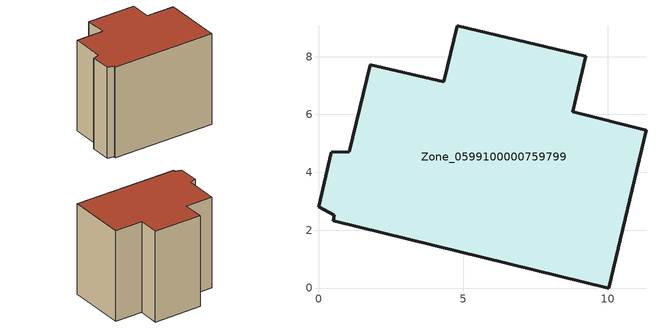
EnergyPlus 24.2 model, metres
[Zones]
Zone_0599100000759799
 floor ground (C_G): 4.79,9.06 9.23,8.01 8.78,6.09 11.32,5.45 10.03,0 0.5,2.32 0.55,2.52 0,2.81 0.44,4.69 1.06,4.72 1.78,7.72 4.33,7.13 z0
 wall outside (C_F): 1.06,4.72 0.44,4.69 0,2.81 0.55,2.52 0.5,2.32 10.03,0 11.32,5.45 8.78,6.09 9.23,8.01 4.79,9.06 4.33,7.13 1.78,7.72 1.06,4.72 z0:8.68
 roof outside (C_R): 4.79,9.06 4.33,7.13 1.78,7.72 1.06,4.72 0.44,4.69 0,2.81 0.55,2.52 0.5,2.32 10.03,0 11.32,5.45 8.78,6.09 9.23,8.01 z8.68
[BUILDING]
Pand.0599100000759799: North Axis=0; Terrain=City; Loads Convergence Tolerance Value=0.04; Temperature Convergence Tolerance Value=0.4; Solar Distribution=FullExterior; Maximum Number of Warmup Days=25; Minimum Number of Warmup Days=1
[Site:Location]
Rotterdam.The.Hague.AP_ZH_NLD Design_Conditions: Latitude=51.96; Longitude=4.45; Time Zone=1; Elevation=-4.5
[SITE:GROUNDTEMPERATURE:BUILDINGSURFACE]
18, 18, 18, 18, 18, 18, 18, 18, 18, 18, 18, 18
[MATERIAL] Thermal Absorptance=0.9; Solar Absorptance=0.7; Visible Absorptance=0.7
Name | Roughness | Thickness | Conductivity | Density | Specific Heat
G.TC.1992-2005 | MediumSmooth | 0.15 | 0.06 | 540 | 1210
F.TC.1992-2005 | Rough | 0.3 | 0.12 | 1920 | 840
R.TC.1992-2005 | MediumRough | 0.2 | 0.08 | 1500 | 1000
[CONSTRUCTION]
C_G: G.TC.1992-2005
C_F: F.TC.1992-2005
C_R: R.TC.1992-2005
[ZONE]
Zone_0599100000759799: Type=1; Multiplier=1; Ceiling Height=Autocalculate; Volume=Autocalculate; Floor Area=autocalculate; Part of Total Floor Area=Yes
[ZONEINFILTRATION:DESIGNFLOWRATE]
Infil_Zone_0599100000759799: Zone or ZoneList or Space or SpaceList=Zone_0599100000759799; Schedule=AlwaysOn; Design Flow Rate Calculation Method=Flow/Area; Flow Rate per Floor Area=0.0015; Constant Term Coefficient=1; Temperature Term Coefficient=0; Velocity Term Coefficient=0; Velocity Squared Term Coefficient=0
[HVACTEMPLATE:ZONE:IDEALLOADSAIRSYSTEM]
Zone_0599100000759799: Maximum Heating Supply Air Temperature=50; Minimum Cooling Supply Air Temperature=13; Maximum Heating Supply Air Humidity Ratio=0.0156; Minimum Cooling Supply Air Humidity Ratio=0.0077; Heating Limit=NoLimit; Cooling Limit=NoLimit; Dehumidification Control Type=ConstantSensibleHeatRatio; Cooling Sensible Heat Ratio=0.7; Dehumidification Setpoint=60; Humidification Control Type=None; Humidification Setpoint=30; Outdoor Air Method=None; Outdoor Air Flow Rate per Person=0.00944; Outdoor Air Flow Rate per Zone Floor Area=0; Outdoor Air Flow Rate per Zone=0; Demand Controlled Ventilation Type=None; Outdoor Air Economizer Type=NoEconomizer; Heat Recovery Type=None; Sensible Heat Recovery Effectiveness=0.7; Latent Heat Recovery Effectiveness=0.65
[ZONECONTROL:THERMOSTAT]
ThermostatControl_Zone_0599100000759799: Zone or ZoneList=Zone_0599100000759799; Control Type Schedule=DualSetpointControlType; Control 1=Thermostat_Zone_0599100000759799; Temperature Difference Between Cutout And Setpoint=0
[THERMOSTATSETPOINT:DUALSETPOINT]
Thermostat_Zone_0599100000759799: Heating Setpoint Temperature Schedule=HeatingSetpoint_Zone_0599100000759799; Cooling Setpoint Temperature Schedule=CoolingSetpoint_Zone_0599100000759799
[SCHEDULE:COMPACT]
HeatingSetpoint_Zone_0599100000759799: Through: 12/31, For: AllDays, Until: 24:00, 21
CoolingSetpoint_Zone_0599100000759799: Through: 12/31, For: AllDays, Until: 24:00, 24
DualSetpointControlType: Through: 12/31, For: AllDays, Until: 24:00, 4
AlwaysOn: Through: 12/31, For: AllDays, Until: 24:00, 1
